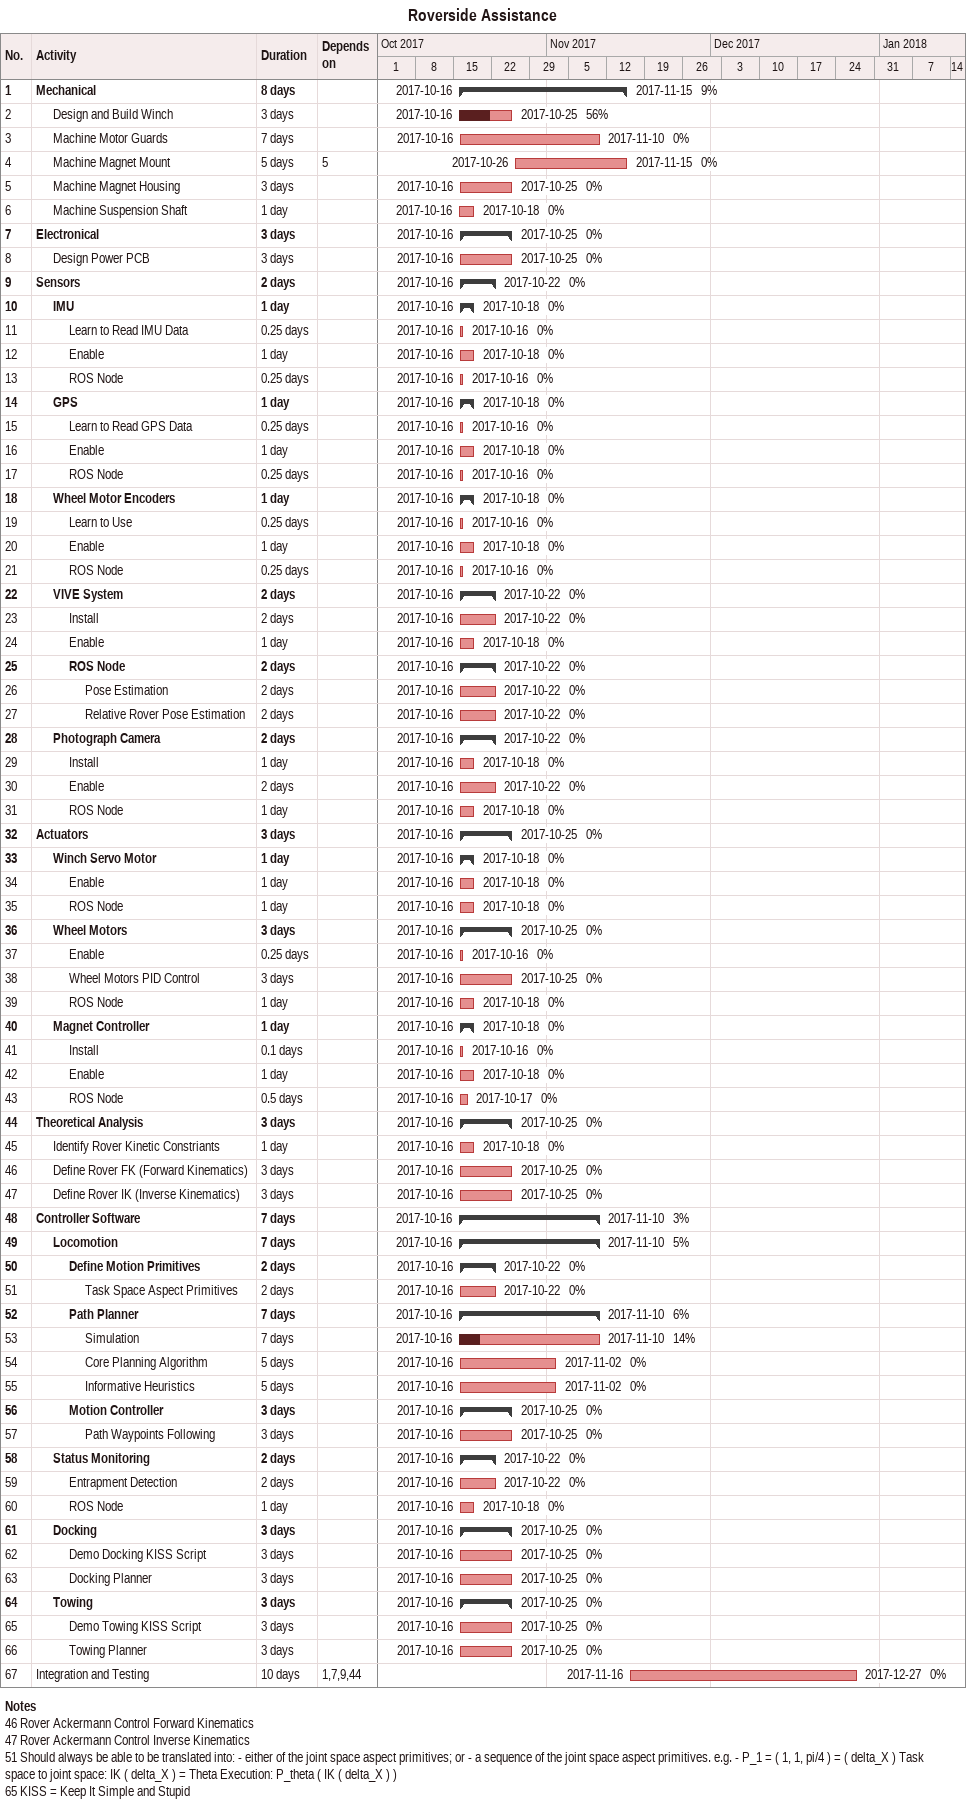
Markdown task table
Roverside Assistance

| ID | Level | Task | Duration | Start | Finish | Predecessors | % complete |
|---|---|---|---|---|---|---|---|
| 1 | 1 | **Mechanical** | 8d | 2017-10-16 | 2017-11-15 |  | 9 |
| 2 | 2 | Design and Build Winch | 3d | 2017-10-16 | 2017-10-25 |  | 56 |
| 3 | 2 | Machine Motor Guards | 7d | 2017-10-16 | 2017-11-10 |  | 0 |
| 4 | 2 | Machine Magnet Mount | 5d | 2017-10-26 | 2017-11-15 | 5 | 0 |
| 5 | 2 | Machine Magnet Housing | 3d | 2017-10-16 | 2017-10-25 |  | 0 |
| 6 | 2 | Machine Suspension Shaft | 1d | 2017-10-16 | 2017-10-18 |  | 0 |
| 7 | 1 | **Electronical** | 3d | 2017-10-16 | 2017-10-25 |  | 0 |
| 8 | 2 | Design Power PCB | 3d | 2017-10-16 | 2017-10-25 |  | 0 |
| 9 | 1 | **Sensors** | 2d | 2017-10-16 | 2017-10-22 |  | 0 |
| 10 | 2 | **IMU** | 1d | 2017-10-16 | 2017-10-18 |  | 0 |
| 11 | 3 | Learn to Read IMU Data | 0.25d | 2017-10-16 | 2017-10-16 |  | 0 |
| 12 | 3 | Enable | 1d | 2017-10-16 | 2017-10-18 |  | 0 |
| 13 | 3 | ROS Node | 0.25d | 2017-10-16 | 2017-10-16 |  | 0 |
| 14 | 2 | **GPS** | 1d | 2017-10-16 | 2017-10-18 |  | 0 |
| 15 | 3 | Learn to Read GPS Data | 0.25d | 2017-10-16 | 2017-10-16 |  | 0 |
| 16 | 3 | Enable | 1d | 2017-10-16 | 2017-10-18 |  | 0 |
| 17 | 3 | ROS Node | 0.25d | 2017-10-16 | 2017-10-16 |  | 0 |
| 18 | 2 | **Wheel Motor Encoders** | 1d | 2017-10-16 | 2017-10-18 |  | 0 |
| 19 | 3 | Learn to Use | 0.25d | 2017-10-16 | 2017-10-16 |  | 0 |
| 20 | 3 | Enable | 1d | 2017-10-16 | 2017-10-18 |  | 0 |
| 21 | 3 | ROS Node | 0.25d | 2017-10-16 | 2017-10-16 |  | 0 |
| 22 | 2 | **VIVE System** | 2d | 2017-10-16 | 2017-10-22 |  | 0 |
| 23 | 3 | Install | 2d | 2017-10-16 | 2017-10-22 |  | 0 |
| 24 | 3 | Enable | 1d | 2017-10-16 | 2017-10-18 |  | 0 |
| 25 | 3 | **ROS Node** | 2d | 2017-10-16 | 2017-10-22 |  | 0 |
| 26 | 4 | Pose Estimation | 2d | 2017-10-16 | 2017-10-22 |  | 0 |
| 27 | 4 | Relative Rover Pose Estimation | 2d | 2017-10-16 | 2017-10-22 |  | 0 |
| 28 | 2 | **Photograph Camera** | 2d | 2017-10-16 | 2017-10-22 |  | 0 |
| 29 | 3 | Install | 1d | 2017-10-16 | 2017-10-18 |  | 0 |
| 30 | 3 | Enable | 2d | 2017-10-16 | 2017-10-22 |  | 0 |
| 31 | 3 | ROS Node | 1d | 2017-10-16 | 2017-10-18 |  | 0 |
| 32 | 1 | **Actuators** | 3d | 2017-10-16 | 2017-10-25 |  | 0 |
| 33 | 2 | **Winch Servo Motor** | 1d | 2017-10-16 | 2017-10-18 |  | 0 |
| 34 | 3 | Enable | 1d | 2017-10-16 | 2017-10-18 |  | 0 |
| 35 | 3 | ROS Node | 1d | 2017-10-16 | 2017-10-18 |  | 0 |
| 36 | 2 | **Wheel Motors** | 3d | 2017-10-16 | 2017-10-25 |  | 0 |
| 37 | 3 | Enable | 0.25d | 2017-10-16 | 2017-10-16 |  | 0 |
| 38 | 3 | Wheel Motors PID Control | 3d | 2017-10-16 | 2017-10-25 |  | 0 |
| 39 | 3 | ROS Node | 1d | 2017-10-16 | 2017-10-18 |  | 0 |
| 40 | 2 | **Magnet Controller** | 1d | 2017-10-16 | 2017-10-18 |  | 0 |
| 41 | 3 | Install | 0.1d | 2017-10-16 | 2017-10-16 |  | 0 |
| 42 | 3 | Enable | 1d | 2017-10-16 | 2017-10-18 |  | 0 |
| 43 | 3 | ROS Node | 0.5d | 2017-10-16 | 2017-10-17 |  | 0 |
| 44 | 1 | **Theoretical Analysis** | 3d | 2017-10-16 | 2017-10-25 |  | 0 |
| 45 | 2 | Identify Rover Kinetic Constriants | 1d | 2017-10-16 | 2017-10-18 |  | 0 |
| 46 | 2 | Define Rover FK (Forward Kinematics) | 3d | 2017-10-16 | 2017-10-25 |  | 0 |
| 47 | 2 | Define Rover IK (Inverse Kinematics) | 3d | 2017-10-16 | 2017-10-25 |  | 0 |
| 48 | 1 | **Controller Software** | 7d | 2017-10-16 | 2017-11-10 |  | 3 |
| 49 | 2 | **Locomotion** | 7d | 2017-10-16 | 2017-11-10 |  | 5 |
| 50 | 3 | **Define Motion Primitives** | 2d | 2017-10-16 | 2017-10-22 |  | 0 |
| 51 | 4 | Task Space Aspect Primitives | 2d | 2017-10-16 | 2017-10-22 |  | 0 |
| 52 | 3 | **Path Planner** | 7d | 2017-10-16 | 2017-11-10 |  | 6 |
| 53 | 4 | Simulation | 7d | 2017-10-16 | 2017-11-10 |  | 14 |
| 54 | 4 | Core Planning Algorithm | 5d | 2017-10-16 | 2017-11-02 |  | 0 |
| 55 | 4 | Informative Heuristics | 5d | 2017-10-16 | 2017-11-02 |  | 0 |
| 56 | 3 | **Motion Controller** | 3d | 2017-10-16 | 2017-10-25 |  | 0 |
| 57 | 4 | Path Waypoints Following | 3d | 2017-10-16 | 2017-10-25 |  | 0 |
| 58 | 2 | **Status Monitoring** | 2d | 2017-10-16 | 2017-10-22 |  | 0 |
| 59 | 3 | Entrapment Detection | 2d | 2017-10-16 | 2017-10-22 |  | 0 |
| 60 | 3 | ROS Node | 1d | 2017-10-16 | 2017-10-18 |  | 0 |
| 61 | 2 | **Docking** | 3d | 2017-10-16 | 2017-10-25 |  | 0 |
| 62 | 3 | Demo Docking KISS Script | 3d | 2017-10-16 | 2017-10-25 |  | 0 |
| 63 | 3 | Docking Planner | 3d | 2017-10-16 | 2017-10-25 |  | 0 |
| 64 | 2 | **Towing** | 3d | 2017-10-16 | 2017-10-25 |  | 0 |
| 65 | 3 | Demo Towing KISS Script | 3d | 2017-10-16 | 2017-10-25 |  | 0 |
| 66 | 3 | Towing Planner | 3d | 2017-10-16 | 2017-10-25 |  | 0 |
| 67 | 1 | Integration and Testing | 10d | 2017-11-16 | 2017-12-27 | 1, 7, 9, 44 | 0 |

Notes
- 46: Rover Ackermann Control Forward Kinematics
- 47: Rover Ackermann Control Inverse Kinematics
- 51: Should always be able to be translated into: - either of the joint space aspect primitives; or - a sequence of the joint space aspect primitives. e.g. - P_1 = ( 1, 1, pi/4 ) = ( delta_X ) Task space to joint space: IK ( delta_X ) = Theta Execution: P_theta ( IK ( delta_X ) )
- 65: KISS = Keep It Simple and Stupid
